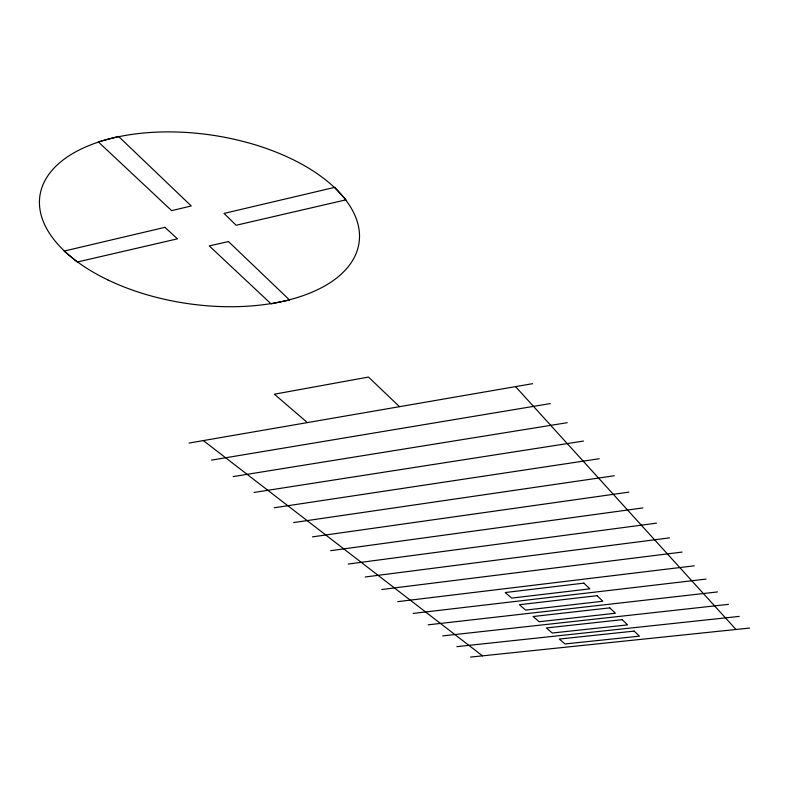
<?xml version="1.0" encoding="UTF-8"?>
<svg xmlns="http://www.w3.org/2000/svg" width="789" height="789" viewBox="0 0 789 789"><rect width="100%" height="100%" fill="white"/><g stroke="black" fill="none" stroke-linecap="round" stroke-linejoin="round"><path stroke-width="1.18" d="M189.054 443.053L532.605 383.671M211.521 460.125L550.278 403.573M233.169 476.586L567.242 422.687M254.048 492.454L583.554 441.061M274.197 507.781L599.236 458.734M293.656 522.565L614.335 475.747M312.464 536.865L628.882 492.129M330.64 550.683L642.907 507.929M348.225 564.046L656.438 523.166M365.238 576.986L669.486 537.881M381.718 589.511L682.1 552.083M397.686 601.652L694.29 565.812M413.17 613.418L706.066 579.087M428.18 624.829L717.467 591.937M442.737 635.895L728.503 604.364M456.88 646.645L739.194 616.406M470.609 657.079L749.55 628.074M203.345 440.578L482.464 655.846M307.385 422.598L274.394 394.204L368.473 377.053L399.49 406.68M515.552 386.62L735.989 629.484M118.577 136.448L98.25 141.833L171.667 210.653L191.254 205.959L118.577 136.448M164.94 227.34L64.116 251.089L77.253 262.027L177.446 238.84L164.94 227.34M334.694 187.358L224.027 213.424L236.138 225.26L346.016 199.824L334.694 187.358M228.465 241.552L209.272 245.912L271.051 303.844L289.563 299.998L228.465 241.552M583.87 583.12L505.236 592.539L511.686 598.092L589.876 588.85L583.87 583.12M597.036 595.685L519.389 604.719L525.632 610.094L602.855 601.238L597.036 595.685M609.798 607.865L533.098 616.515L539.153 621.732L615.43 613.25L609.798 607.865M622.156 619.671L546.382 627.955L552.261 633.015L627.62 624.878L622.156 619.671M634.139 631.101L559.283 639.06L564.983 643.962L639.435 636.161L634.139 631.101M107.975 279.977A161.281 85.094 8.4 0 0 358.926 243.535A161.281 85.094 8.4 0 0 131.526 134.465A161.281 85.094 8.4 0 0 107.975 279.977"/></g></svg>
